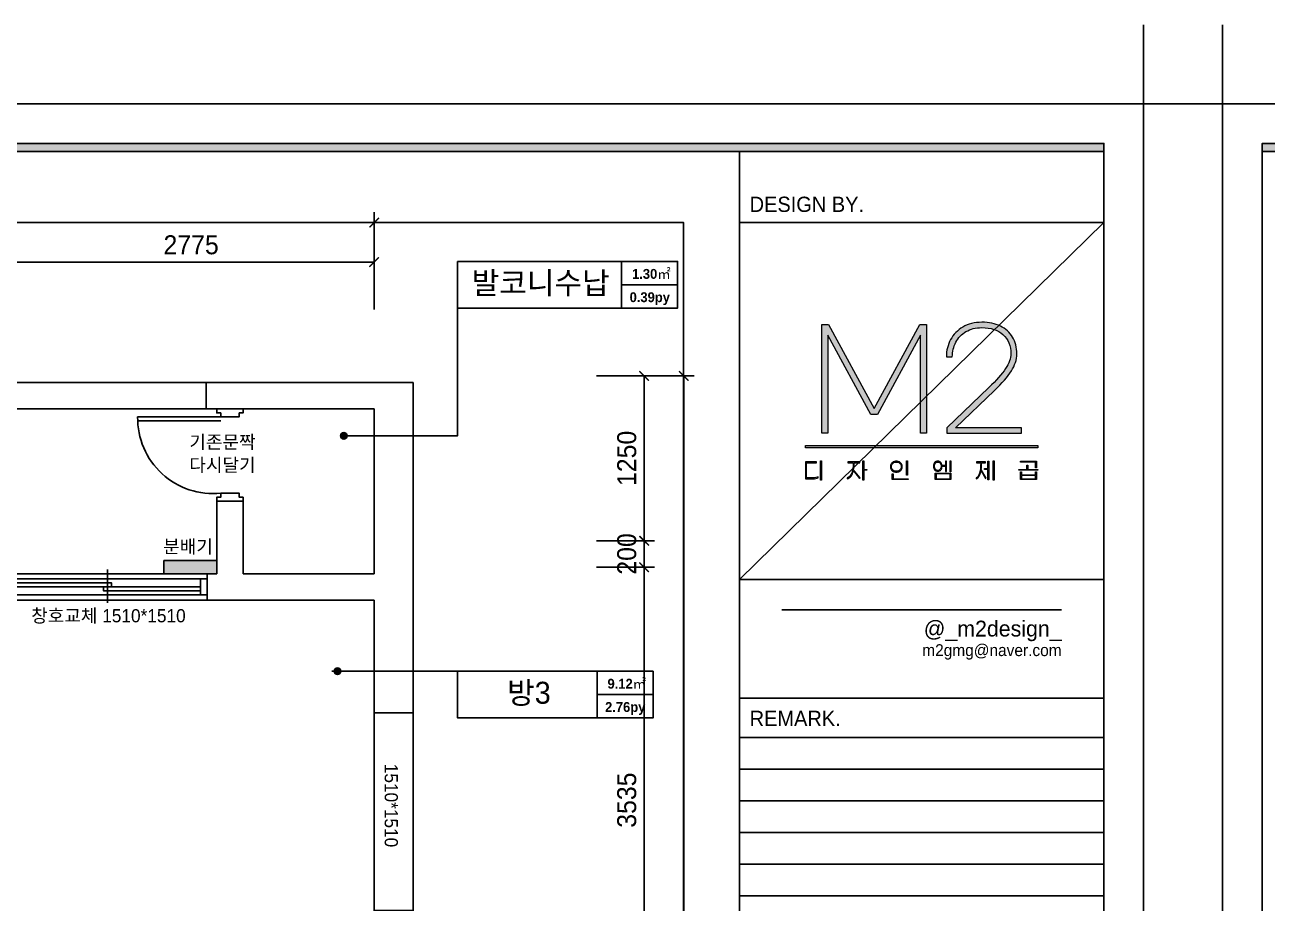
# Model space of a CAD drawing. Header units: millimetres. Extents: x 332171 to 384371, y 54317 to 89920.
# Drawn here: x 349490 to 358908, y 66675 to 73337 of the extents above; entities that cross this region are included whole.
import ezdxf
from ezdxf.enums import TextEntityAlignment as Align

# ---------------------------------------------------------------- set-up
doc = ezdxf.new("R2010")
doc.units = ezdxf.units.MM
doc.header["$LTSCALE"] = 60
for name, color, linetype in [('0-ELC TEXT', 7, 'Continuous'), ('03-TEXT', 3, 'Continuous'), ('04-WIN', 4, 'Continuous'), ('07-DIM WAL', 5, 'Continuous'), ('2CONTINUOUS', 2, 'Continuous'), ('3.기호.계단선', 30, 'Continuous'), ('_LIBR', 4, 'Continuous'), ('_U+B808_U+C774_U+C5B4 2', 7, 'Continuous'), ('FORM(YOURNAME)-1', 1, 'Continuous'), ('FORM(YOURNAME)-11', 1, 'Continuous'), ('도면층4', 4, 'Continuous'), ('도면층5', 5, 'Continuous')]:
    doc.layers.add(name, color=color, linetype=linetype)
doc.styles.add('YOURNAME', font='HY울릉도M.TTF')
doc.styles.add('넥슨고딕', font='NEXONLv1GothicBold.ttf')
doc.styles.add('코레일둥고', font='Korail_Round_Gothic_Medium.ttf')
doc.dimstyles.new('YOURNAME-80', dxfattribs={"dimscale": 80, "dimtxt": 1.8, "dimasz": 0.9, "dimexe": 1, "dimexo": 3, "dimgap": 0.7, "dimtad": 1, "dimdec": 0, "dimzin": 0, "dimdsep": 46, "dimtxsty": 'YOURNAME', "dimblk": 'ARCHTICK', "dimcen": 0, "dimclrd": 1, "dimclre": 1, "dimclrt": 7, "dimadec": 0, "dimazin": 0, "dimtfac": 1, "dimtdec": 0, "dimtix": 1, "dimtmove": 2, "dimatfit": 3, "dimldrblk": 'ARCHTICK', "dimfxl": 1, "dimtolj": 1, "dimtzin": 0, "dimarcsym": 0})

# ---------------------------------------------------------------- blocks, each defined once
blk = doc.blocks.new('block 34')
at = {"layer": '_U+B808_U+C774_U+C5B4 2'}
h = blk.add_hatch(color=35, dxfattribs=at)
h.dxf.hatch_style = 2
h.paths.add_polyline_path([(674.6, -105.53), (675.73, -105.53), (683.42, -119.69), (691.1, -105.53), (692.22, -105.53), (692.22, -123.82), (691.22, -123.82), (691.22, -107.31), (683.97, -120.67), (682.84, -120.67), (675.59, -107.31), (675.59, -123.82), (674.6, -123.82)])
h = blk.add_hatch(color=35, dxfattribs=at)
h.dxf.hatch_style = 2
edge = h.paths.add_edge_path()
edge.add_spline(control_points=[(704.68, -105.78), (705.57, -106.21), (706.25, -106.83), (706.73, -107.63), (707.21, -108.43), (707.45, -109.38), (707.45, -110.46), (707.45, -111.43), (707.14, -112.39), (706.53, -113.34), (705.92, -114.29), (704.98, -115.38), (703.7, -116.62), (703.7, -116.62), (697.12, -122.91), (697.12, -122.91), (697.12, -122.91), (708.26, -122.91), (708.26, -122.91), (708.26, -122.91), (708.26, -123.82), (708.26, -123.82), (708.26, -123.82), (695.66, -123.82), (695.66, -123.82), (695.66, -123.82), (695.66, -122.91), (695.66, -122.91), (695.66, -122.91), (702.73, -116.15), (702.73, -116.15), (703.99, -114.93), (704.93, -113.86), (705.54, -112.95), (706.15, -112.03), (706.45, -111.2), (706.45, -110.46), (706.45, -109.07), (706.01, -107.98), (705.12, -107.2), (704.23, -106.42), (703.05, -106.03), (701.57, -106.03), (700.53, -106.03), (699.64, -106.26), (698.89, -106.71), (698.15, -107.15), (697.57, -107.75), (697.18, -108.5), (696.79, -109.25), (696.59, -110.06), (696.59, -110.94), (696.59, -110.94), (695.59, -110.94), (695.59, -110.94), (695.59, -109.89), (695.83, -108.93), (696.3, -108.05), (696.77, -107.17), (697.46, -106.46), (698.36, -105.93), (699.26, -105.4), (700.33, -105.13), (701.57, -105.13), (702.76, -105.13), (703.79, -105.35), (704.68, -105.78)], knot_values=[0, 0, 0, 0, 1, 1, 1, 2, 2, 2, 3, 3, 3, 4, 4, 4, 5, 5, 5, 6, 6, 6, 7, 7, 7, 8, 8, 8, 9, 9, 9, 10, 10, 10, 11, 11, 11, 12, 12, 12, 13, 13, 13, 14, 14, 14, 15, 15, 15, 16, 16, 16, 17, 17, 17, 18, 18, 18, 19, 19, 19, 20, 20, 20, 21, 21, 21, 22, 22, 22, 22], degree=3, periodic=0)
at = {"layer": '_U+B808_U+C774_U+C5B4 2', "lineweight": 0}
blk.add_lwpolyline([(674.6, -105.53), (675.73, -105.53), (683.42, -119.69), (691.1, -105.53), (692.22, -105.53), (692.22, -123.82), (691.22, -123.82), (691.22, -107.31), (683.97, -120.67), (682.84, -120.67), (675.59, -107.31), (675.59, -123.82), (674.6, -123.82), (674.6, -105.53)], dxfattribs=at)
blk.add_open_spline([(704.68, -105.78), (705.57, -106.21), (706.25, -106.83), (706.73, -107.63), (707.21, -108.43), (707.45, -109.38), (707.45, -110.46), (707.45, -111.43), (707.14, -112.39), (706.53, -113.34), (705.92, -114.29), (704.98, -115.38), (703.7, -116.62), (703.7, -116.62), (697.12, -122.91), (697.12, -122.91), (697.12, -122.91), (708.26, -122.91), (708.26, -122.91), (708.26, -122.91), (708.26, -123.82), (708.26, -123.82), (708.26, -123.82), (695.66, -123.82), (695.66, -123.82), (695.66, -123.82), (695.66, -122.91), (695.66, -122.91), (695.66, -122.91), (702.73, -116.15), (702.73, -116.15), (703.99, -114.93), (704.93, -113.86), (705.54, -112.95), (706.15, -112.03), (706.45, -111.2), (706.45, -110.46), (706.45, -109.07), (706.01, -107.98), (705.12, -107.2), (704.23, -106.42), (703.05, -106.03), (701.57, -106.03), (700.53, -106.03), (699.64, -106.26), (698.89, -106.71), (698.15, -107.15), (697.57, -107.75), (697.18, -108.5), (696.79, -109.25), (696.59, -110.06), (696.59, -110.94), (696.59, -110.94), (695.59, -110.94), (695.59, -110.94), (695.59, -109.89), (695.83, -108.93), (696.3, -108.05), (696.77, -107.17), (697.46, -106.46), (698.36, -105.93), (699.26, -105.4), (700.33, -105.13), (701.57, -105.13), (702.76, -105.13), (703.79, -105.35), (704.68, -105.78)], degree=3, knots=[0, 0, 0, 0, 1, 1, 1, 2, 2, 2, 3, 3, 3, 4, 4, 4, 5, 5, 5, 6, 6, 6, 7, 7, 7, 8, 8, 8, 9, 9, 9, 10, 10, 10, 11, 11, 11, 12, 12, 12, 13, 13, 13, 14, 14, 14, 15, 15, 15, 16, 16, 16, 17, 17, 17, 18, 18, 18, 19, 19, 19, 20, 20, 20, 21, 21, 21, 22, 22, 22, 22], dxfattribs=at)
blk = doc.blocks.new('block 35')
at = {"layer": '_U+B808_U+C774_U+C5B4 2'}
h = blk.add_hatch(color=35, dxfattribs=at)
h.dxf.hatch_style = 2
edge = h.paths.add_edge_path()
edge.add_spline(control_points=[(673.72, -128.8), (673.72, -128.8), (672, -128.8), (672, -128.8), (672, -128.8), (672, -131.36), (672, -131.36), (672, -131.36), (673.14, -131.36), (673.14, -131.36), (673.29, -131.36), (673.44, -131.34), (673.6, -131.31), (673.75, -131.28), (673.88, -131.24), (673.98, -131.2), (673.98, -131.2), (673.98, -131.35), (673.98, -131.35), (673.88, -131.4), (673.75, -131.44), (673.6, -131.47), (673.45, -131.49), (673.3, -131.51), (673.14, -131.51), (673.14, -131.51), (671.83, -131.51), (671.83, -131.51), (671.83, -131.51), (671.83, -128.65), (671.83, -128.65), (671.83, -128.65), (673.72, -128.65), (673.72, -128.65), (673.72, -128.65), (673.72, -128.8), (673.72, -128.8)], knot_values=[0, 0, 0, 0, 1, 1, 1, 2, 2, 2, 3, 3, 3, 4, 4, 4, 5, 5, 5, 6, 6, 6, 7, 7, 7, 8, 8, 8, 9, 9, 9, 10, 10, 10, 11, 11, 11, 12, 12, 12, 12], degree=3, periodic=0)
h.paths.add_polyline_path([(674.54, -131.73), (674.38, -131.74), (674.38, -128.5), (674.54, -128.5)])
h = blk.add_hatch(color=35, dxfattribs=at)
h.dxf.hatch_style = 2
edge = h.paths.add_edge_path()
edge.add_spline(control_points=[(679.96, -130.01), (679.96, -130.01), (681.09, -131.37), (681.09, -131.37), (681.09, -131.37), (680.96, -131.47), (680.96, -131.47), (680.96, -131.47), (679.92, -130.19), (679.92, -130.19), (679.82, -130.57), (679.69, -130.87), (679.52, -131.09), (679.35, -131.32), (679.14, -131.46), (678.9, -131.51), (678.9, -131.51), (678.9, -131.36), (678.9, -131.36), (679.11, -131.3), (679.3, -131.16), (679.45, -130.93), (679.6, -130.7), (679.71, -130.39), (679.79, -130.03), (679.86, -129.66), (679.91, -129.25), (679.91, -128.8), (679.91, -128.8), (678.97, -128.8), (678.97, -128.8), (678.97, -128.8), (678.97, -128.65), (678.97, -128.65), (678.97, -128.65), (681, -128.65), (681, -128.65), (681, -128.65), (681, -128.8), (681, -128.8), (681, -128.8), (680.07, -128.8), (680.07, -128.8), (680.06, -129.26), (680.03, -129.66), (679.96, -130.01)], knot_values=[0, 0, 0, 0, 1, 1, 1, 2, 2, 2, 3, 3, 3, 4, 4, 4, 5, 5, 5, 6, 6, 6, 7, 7, 7, 8, 8, 8, 9, 9, 9, 10, 10, 10, 11, 11, 11, 12, 12, 12, 13, 13, 13, 14, 14, 14, 15, 15, 15, 15], degree=3, periodic=0)
h.paths.add_polyline_path([(682.21, -130.06), (681.69, -130.06), (681.69, -131.73), (681.54, -131.73), (681.54, -128.5), (681.69, -128.5), (681.69, -129.92), (682.21, -129.92)])
h = blk.add_hatch(color=35, dxfattribs=at)
h.dxf.hatch_style = 2
edge = h.paths.add_edge_path()
edge.add_spline(control_points=[(687.69, -128.68), (687.84, -128.76), (687.95, -128.87), (688.03, -129.01), (688.11, -129.15), (688.15, -129.3), (688.15, -129.47), (688.15, -129.64), (688.11, -129.8), (688.03, -129.94), (687.95, -130.08), (687.84, -130.19), (687.69, -130.27), (687.54, -130.35), (687.36, -130.39), (687.15, -130.39), (686.95, -130.39), (686.77, -130.35), (686.62, -130.27), (686.47, -130.19), (686.36, -130.08), (686.28, -129.94), (686.2, -129.8), (686.16, -129.64), (686.16, -129.47), (686.16, -129.3), (686.2, -129.15), (686.28, -129.01), (686.36, -128.87), (686.47, -128.76), (686.62, -128.68), (686.77, -128.6), (686.95, -128.56), (687.15, -128.56), (687.36, -128.56), (687.54, -128.6), (687.69, -128.68)], knot_values=[0, 0, 0, 0, 1, 1, 1, 2, 2, 2, 3, 3, 3, 4, 4, 4, 5, 5, 5, 6, 6, 6, 7, 7, 7, 8, 8, 8, 9, 9, 9, 10, 10, 10, 11, 11, 11, 12, 12, 12, 12], degree=3, periodic=0)
edge = h.paths.add_edge_path()
edge.add_spline(control_points=[(686.72, -128.79), (686.59, -128.86), (686.49, -128.95), (686.43, -129.07), (686.36, -129.18), (686.32, -129.32), (686.32, -129.47), (686.32, -129.63), (686.36, -129.76), (686.43, -129.88), (686.49, -130), (686.59, -130.09), (686.72, -130.15), (686.84, -130.22), (686.99, -130.25), (687.15, -130.25), (687.32, -130.25), (687.46, -130.22), (687.59, -130.15), (687.72, -130.09), (687.81, -130), (687.88, -129.88), (687.95, -129.76), (687.98, -129.63), (687.98, -129.47), (687.98, -129.32), (687.95, -129.18), (687.88, -129.07), (687.81, -128.95), (687.72, -128.86), (687.59, -128.79), (687.46, -128.73), (687.32, -128.7), (687.15, -128.7), (686.99, -128.7), (686.84, -128.73), (686.72, -128.79)], knot_values=[0, 0, 0, 0, 1, 1, 1, 2, 2, 2, 3, 3, 3, 4, 4, 4, 5, 5, 5, 6, 6, 6, 7, 7, 7, 8, 8, 8, 9, 9, 9, 10, 10, 10, 11, 11, 11, 12, 12, 12, 12], degree=3, periodic=0)
h.paths.add_polyline_path([(686.6, -131.51), (689.15, -131.51), (689.15, -131.66), (686.44, -131.66), (686.44, -130.66), (686.6, -130.66)])
h.paths.add_polyline_path([(689.03, -130.91), (688.87, -130.91), (688.87, -128.5), (689.03, -128.5)])
h = blk.add_hatch(color=35, dxfattribs=at)
h.dxf.hatch_style = 2
edge = h.paths.add_edge_path()
edge.add_spline(control_points=[(694.67, -130), (694.55, -130.16), (694.37, -130.23), (694.14, -130.23), (693.91, -130.23), (693.73, -130.16), (693.61, -130), (693.48, -129.84), (693.42, -129.64), (693.42, -129.39), (693.42, -129.14), (693.48, -128.94), (693.61, -128.78), (693.73, -128.62), (693.91, -128.54), (694.14, -128.54), (694.35, -128.54), (694.51, -128.61), (694.63, -128.74), (694.75, -128.87), (694.83, -129.04), (694.85, -129.25), (694.85, -129.25), (695.45, -129.25), (695.45, -129.25), (695.45, -129.25), (695.45, -128.52), (695.45, -128.52), (695.45, -128.52), (695.61, -128.52), (695.61, -128.52), (695.61, -128.52), (695.61, -130.29), (695.61, -130.29), (695.61, -130.29), (695.45, -130.29), (695.45, -130.29), (695.45, -130.29), (695.45, -129.4), (695.45, -129.4), (695.45, -129.4), (694.86, -129.4), (694.86, -129.4), (694.85, -129.64), (694.79, -129.85), (694.67, -130)], knot_values=[0, 0, 0, 0, 1, 1, 1, 2, 2, 2, 3, 3, 3, 4, 4, 4, 5, 5, 5, 6, 6, 6, 7, 7, 7, 8, 8, 8, 9, 9, 9, 10, 10, 10, 11, 11, 11, 12, 12, 12, 13, 13, 13, 14, 14, 14, 15, 15, 15, 15], degree=3, periodic=0)
edge = h.paths.add_edge_path()
edge.add_spline(control_points=[(693.73, -129.9), (693.83, -130.03), (693.97, -130.09), (694.14, -130.09), (694.31, -130.09), (694.45, -130.03), (694.55, -129.9), (694.65, -129.78), (694.7, -129.61), (694.7, -129.39), (694.7, -129.17), (694.65, -129), (694.55, -128.87), (694.45, -128.75), (694.31, -128.69), (694.14, -128.69), (693.97, -128.69), (693.83, -128.75), (693.73, -128.87), (693.63, -129), (693.58, -129.17), (693.58, -129.39), (693.58, -129.61), (693.63, -129.78), (693.73, -129.9)], knot_values=[0, 0, 0, 0, 1, 1, 1, 2, 2, 2, 3, 3, 3, 4, 4, 4, 5, 5, 5, 6, 6, 6, 7, 7, 7, 8, 8, 8, 8], degree=3, periodic=0)
h.paths.add_polyline_path([(693.69, -130.55), (696.36, -130.55), (696.36, -131.66), (693.69, -131.66)])
h.paths.add_polyline_path([(693.85, -131.51), (696.2, -131.51), (696.2, -130.7), (693.85, -130.7)])
h.paths.add_polyline_path([(696.36, -128.5), (696.36, -130.32), (696.2, -130.32), (696.2, -128.5)])
h = blk.add_hatch(color=35, dxfattribs=at)
h.dxf.hatch_style = 2
edge = h.paths.add_edge_path()
edge.add_spline(control_points=[(701.46, -129.93), (701.46, -129.93), (702.28, -131.39), (702.28, -131.39), (702.28, -131.39), (702.15, -131.47), (702.15, -131.47), (702.15, -131.47), (701.43, -130.17), (701.43, -130.17), (701.3, -130.94), (701.03, -131.39), (700.63, -131.51), (700.63, -131.51), (700.63, -131.35), (700.63, -131.35), (700.88, -131.26), (701.06, -130.99), (701.18, -130.55), (701.3, -130.1), (701.37, -129.52), (701.37, -128.8), (701.37, -128.8), (700.67, -128.8), (700.67, -128.8), (700.67, -128.8), (700.67, -128.65), (700.67, -128.65), (700.67, -128.65), (702.19, -128.65), (702.19, -128.65), (702.19, -128.65), (702.19, -128.8), (702.19, -128.8), (702.19, -128.8), (701.53, -128.8), (701.53, -128.8), (701.52, -129.25), (701.5, -129.63), (701.46, -129.93)], knot_values=[0, 0, 0, 0, 1, 1, 1, 2, 2, 2, 3, 3, 3, 4, 4, 4, 5, 5, 5, 6, 6, 6, 7, 7, 7, 8, 8, 8, 9, 9, 9, 10, 10, 10, 11, 11, 11, 12, 12, 12, 13, 13, 13, 13], degree=3, periodic=0)
h.paths.add_polyline_path([(702.59, -128.52), (702.75, -128.52), (702.75, -131.68), (702.59, -131.68), (702.59, -129.95), (702, -129.95), (702, -129.8), (702.59, -129.8)])
h.paths.add_polyline_path([(703.61, -128.5), (703.61, -131.73), (703.45, -131.73), (703.45, -128.5)])
h = blk.add_hatch(color=35, dxfattribs=at)
h.dxf.hatch_style = 2
h.paths.add_polyline_path([(711.02, -129.93), (711.02, -130.07), (707.82, -130.07), (707.82, -129.93), (709.16, -129.93), (709.16, -129.2), (709.32, -129.2), (709.32, -129.93)])
h.paths.add_polyline_path([(710.61, -128.72), (708.07, -128.72), (708.07, -128.57), (710.77, -128.57), (710.77, -129.64), (710.61, -129.64)])
h.paths.add_polyline_path([(710.61, -130.36), (710.77, -130.36), (710.77, -131.66), (708.08, -131.66), (708.08, -130.36), (708.24, -130.36), (708.24, -130.83), (710.61, -130.83)])
h.paths.add_polyline_path([(710.61, -131.52), (710.61, -130.97), (708.24, -130.97), (708.24, -131.52)])
at = {"layer": '_U+B808_U+C774_U+C5B4 2', "lineweight": 0}
for points in [[(674.54, -131.73), (674.38, -131.74), (674.38, -128.5), (674.54, -128.5), (674.54, -131.73)], [(682.21, -130.06), (681.69, -130.06), (681.69, -131.73), (681.54, -131.73), (681.54, -128.5), (681.69, -128.5), (681.69, -129.92), (682.21, -129.92), (682.21, -130.06)], [(689.03, -130.91), (688.87, -130.91), (688.87, -128.5), (689.03, -128.5), (689.03, -130.91)], [(696.36, -128.5), (696.36, -130.32), (696.2, -130.32), (696.2, -128.5), (696.36, -128.5)], [(702.59, -128.52), (702.75, -128.52), (702.75, -131.68), (702.59, -131.68), (702.59, -129.95), (702, -129.95), (702, -129.8), (702.59, -129.8), (702.59, -128.52)], [(703.61, -128.5), (703.61, -131.73), (703.45, -131.73), (703.45, -128.5), (703.61, -128.5)], [(711.02, -129.93), (711.02, -130.07), (707.82, -130.07), (707.82, -129.93), (709.16, -129.93), (709.16, -129.2), (709.32, -129.2), (709.32, -129.93), (711.02, -129.93)], [(710.61, -128.72), (708.07, -128.72), (708.07, -128.57), (710.77, -128.57), (710.77, -129.64), (710.61, -129.64), (710.61, -128.72)], [(686.6, -131.51), (689.15, -131.51), (689.15, -131.66), (686.44, -131.66), (686.44, -130.66), (686.6, -130.66), (686.6, -131.51)], [(693.69, -130.55), (696.36, -130.55), (696.36, -131.66), (693.69, -131.66), (693.69, -130.55)], [(693.85, -131.51), (696.2, -131.51), (696.2, -130.7), (693.85, -130.7), (693.85, -131.51)], [(710.61, -130.36), (710.77, -130.36), (710.77, -131.66), (708.08, -131.66), (708.08, -130.36), (708.24, -130.36), (708.24, -130.83), (710.61, -130.83), (710.61, -130.36)], [(710.61, -131.52), (710.61, -130.97), (708.24, -130.97), (708.24, -131.52), (710.61, -131.52)]]:
    blk.add_lwpolyline(points, dxfattribs=at)
for points, knots in [([(673.72, -128.8), (673.72, -128.8), (672, -128.8), (672, -128.8), (672, -128.8), (672, -131.36), (672, -131.36), (672, -131.36), (673.14, -131.36), (673.14, -131.36), (673.29, -131.36), (673.44, -131.34), (673.6, -131.31), (673.75, -131.28), (673.88, -131.24), (673.98, -131.2), (673.98, -131.2), (673.98, -131.35), (673.98, -131.35), (673.88, -131.4), (673.75, -131.44), (673.6, -131.47), (673.45, -131.49), (673.3, -131.51), (673.14, -131.51), (673.14, -131.51), (671.83, -131.51), (671.83, -131.51), (671.83, -131.51), (671.83, -128.65), (671.83, -128.65), (671.83, -128.65), (673.72, -128.65), (673.72, -128.65), (673.72, -128.65), (673.72, -128.8), (673.72, -128.8)], [0, 0, 0, 0, 1, 1, 1, 2, 2, 2, 3, 3, 3, 4, 4, 4, 5, 5, 5, 6, 6, 6, 7, 7, 7, 8, 8, 8, 9, 9, 9, 10, 10, 10, 11, 11, 11, 12, 12, 12, 12]), ([(679.96, -130.01), (679.96, -130.01), (681.09, -131.37), (681.09, -131.37), (681.09, -131.37), (680.96, -131.47), (680.96, -131.47), (680.96, -131.47), (679.92, -130.19), (679.92, -130.19), (679.82, -130.57), (679.69, -130.87), (679.52, -131.09), (679.35, -131.32), (679.14, -131.46), (678.9, -131.51), (678.9, -131.51), (678.9, -131.36), (678.9, -131.36), (679.11, -131.3), (679.3, -131.16), (679.45, -130.93), (679.6, -130.7), (679.71, -130.39), (679.79, -130.03), (679.86, -129.66), (679.91, -129.25), (679.91, -128.8), (679.91, -128.8), (678.97, -128.8), (678.97, -128.8), (678.97, -128.8), (678.97, -128.65), (678.97, -128.65), (678.97, -128.65), (681, -128.65), (681, -128.65), (681, -128.65), (681, -128.8), (681, -128.8), (681, -128.8), (680.07, -128.8), (680.07, -128.8), (680.06, -129.26), (680.03, -129.66), (679.96, -130.01)], [0, 0, 0, 0, 1, 1, 1, 2, 2, 2, 3, 3, 3, 4, 4, 4, 5, 5, 5, 6, 6, 6, 7, 7, 7, 8, 8, 8, 9, 9, 9, 10, 10, 10, 11, 11, 11, 12, 12, 12, 13, 13, 13, 14, 14, 14, 15, 15, 15, 15]), ([(687.69, -128.68), (687.84, -128.76), (687.95, -128.87), (688.03, -129.01), (688.11, -129.15), (688.15, -129.3), (688.15, -129.47), (688.15, -129.64), (688.11, -129.8), (688.03, -129.94), (687.95, -130.08), (687.84, -130.19), (687.69, -130.27), (687.54, -130.35), (687.36, -130.39), (687.15, -130.39), (686.95, -130.39), (686.77, -130.35), (686.62, -130.27), (686.47, -130.19), (686.36, -130.08), (686.28, -129.94), (686.2, -129.8), (686.16, -129.64), (686.16, -129.47), (686.16, -129.3), (686.2, -129.15), (686.28, -129.01), (686.36, -128.87), (686.47, -128.76), (686.62, -128.68), (686.77, -128.6), (686.95, -128.56), (687.15, -128.56), (687.36, -128.56), (687.54, -128.6), (687.69, -128.68)], [0, 0, 0, 0, 1, 1, 1, 2, 2, 2, 3, 3, 3, 4, 4, 4, 5, 5, 5, 6, 6, 6, 7, 7, 7, 8, 8, 8, 9, 9, 9, 10, 10, 10, 11, 11, 11, 12, 12, 12, 12]), ([(686.72, -128.79), (686.59, -128.86), (686.49, -128.95), (686.43, -129.07), (686.36, -129.18), (686.32, -129.32), (686.32, -129.47), (686.32, -129.63), (686.36, -129.76), (686.43, -129.88), (686.49, -130), (686.59, -130.09), (686.72, -130.15), (686.84, -130.22), (686.99, -130.25), (687.15, -130.25), (687.32, -130.25), (687.46, -130.22), (687.59, -130.15), (687.72, -130.09), (687.81, -130), (687.88, -129.88), (687.95, -129.76), (687.98, -129.63), (687.98, -129.47), (687.98, -129.32), (687.95, -129.18), (687.88, -129.07), (687.81, -128.95), (687.72, -128.86), (687.59, -128.79), (687.46, -128.73), (687.32, -128.7), (687.15, -128.7), (686.99, -128.7), (686.84, -128.73), (686.72, -128.79)], [0, 0, 0, 0, 1, 1, 1, 2, 2, 2, 3, 3, 3, 4, 4, 4, 5, 5, 5, 6, 6, 6, 7, 7, 7, 8, 8, 8, 9, 9, 9, 10, 10, 10, 11, 11, 11, 12, 12, 12, 12]), ([(694.67, -130), (694.55, -130.16), (694.37, -130.23), (694.14, -130.23), (693.91, -130.23), (693.73, -130.16), (693.61, -130), (693.48, -129.84), (693.42, -129.64), (693.42, -129.39), (693.42, -129.14), (693.48, -128.94), (693.61, -128.78), (693.73, -128.62), (693.91, -128.54), (694.14, -128.54), (694.35, -128.54), (694.51, -128.61), (694.63, -128.74), (694.75, -128.87), (694.83, -129.04), (694.85, -129.25), (694.85, -129.25), (695.45, -129.25), (695.45, -129.25), (695.45, -129.25), (695.45, -128.52), (695.45, -128.52), (695.45, -128.52), (695.61, -128.52), (695.61, -128.52), (695.61, -128.52), (695.61, -130.29), (695.61, -130.29), (695.61, -130.29), (695.45, -130.29), (695.45, -130.29), (695.45, -130.29), (695.45, -129.4), (695.45, -129.4), (695.45, -129.4), (694.86, -129.4), (694.86, -129.4), (694.85, -129.64), (694.79, -129.85), (694.67, -130)], [0, 0, 0, 0, 1, 1, 1, 2, 2, 2, 3, 3, 3, 4, 4, 4, 5, 5, 5, 6, 6, 6, 7, 7, 7, 8, 8, 8, 9, 9, 9, 10, 10, 10, 11, 11, 11, 12, 12, 12, 13, 13, 13, 14, 14, 14, 15, 15, 15, 15]), ([(693.73, -129.9), (693.83, -130.03), (693.97, -130.09), (694.14, -130.09), (694.31, -130.09), (694.45, -130.03), (694.55, -129.9), (694.65, -129.78), (694.7, -129.61), (694.7, -129.39), (694.7, -129.17), (694.65, -129), (694.55, -128.87), (694.45, -128.75), (694.31, -128.69), (694.14, -128.69), (693.97, -128.69), (693.83, -128.75), (693.73, -128.87), (693.63, -129), (693.58, -129.17), (693.58, -129.39), (693.58, -129.61), (693.63, -129.78), (693.73, -129.9)], [0, 0, 0, 0, 1, 1, 1, 2, 2, 2, 3, 3, 3, 4, 4, 4, 5, 5, 5, 6, 6, 6, 7, 7, 7, 8, 8, 8, 8]), ([(701.46, -129.93), (701.46, -129.93), (702.28, -131.39), (702.28, -131.39), (702.28, -131.39), (702.15, -131.47), (702.15, -131.47), (702.15, -131.47), (701.43, -130.17), (701.43, -130.17), (701.3, -130.94), (701.03, -131.39), (700.63, -131.51), (700.63, -131.51), (700.63, -131.35), (700.63, -131.35), (700.88, -131.26), (701.06, -130.99), (701.18, -130.55), (701.3, -130.1), (701.37, -129.52), (701.37, -128.8), (701.37, -128.8), (700.67, -128.8), (700.67, -128.8), (700.67, -128.8), (700.67, -128.65), (700.67, -128.65), (700.67, -128.65), (702.19, -128.65), (702.19, -128.65), (702.19, -128.65), (702.19, -128.8), (702.19, -128.8), (702.19, -128.8), (701.53, -128.8), (701.53, -128.8), (701.52, -129.25), (701.5, -129.63), (701.46, -129.93)], [0, 0, 0, 0, 1, 1, 1, 2, 2, 2, 3, 3, 3, 4, 4, 4, 5, 5, 5, 6, 6, 6, 7, 7, 7, 8, 8, 8, 9, 9, 9, 10, 10, 10, 11, 11, 11, 12, 12, 12, 13, 13, 13, 13])]:
    blk.add_open_spline(points, degree=3, knots=knots, dxfattribs=at)
blk = doc.blocks.new('block 33')
at = {"layer": '_U+B808_U+C774_U+C5B4 2'}
for name in ['block 34', 'block 35']:
    blk.add_blockref(name, (0, 0), dxfattribs=at)
blk = doc.blocks.new('block 32')
at = {"layer": '_U+B808_U+C774_U+C5B4 2'}
h = blk.add_hatch(color=35, dxfattribs=at)
h.dxf.hatch_style = 2
h.paths.add_polyline_path([(711.02, -126.32), (671.83, -126.32), (671.83, -125.91), (711.02, -125.91)])
at = {"layer": '_U+B808_U+C774_U+C5B4 2', "lineweight": 0}
blk.add_lwpolyline([(711.02, -126.32), (671.83, -126.32), (671.83, -125.91), (711.02, -125.91), (711.02, -126.32)], dxfattribs=at)
at = {"layer": '_U+B808_U+C774_U+C5B4 2'}
blk.add_blockref('block 33', (0, 0), dxfattribs=at)
blk = doc.blocks.new('FORM-ELEVATION')
at = {"layer": 'FORM(YOURNAME)-11'}
h = blk.add_hatch(color=256, dxfattribs=at)
h.dxf.hatch_style = 1
h.paths.add_polyline_path([(-10309, 35708), (71691, 35708), (71691, 35508), (-10309, 35508)])
h.paths.add_polyline_path([(-10309, -21492), (71691, -21492), (71691, -21692), (-10309, -21692)])
at = {"layer": 'Defpoints', "color": 158}
for p, q in [((62481, 35508), (62481, -21492)), ((62481, 33708), (71691, 33708)), ((62481, 24686), (71691, 33708)), ((62481, 24686), (71691, 24686)), ((62481, 20686), (71691, 20686)), ((62481, 19886), (71691, 19886)), ((62481, 19086), (71691, 19086)), ((62481, 18286), (71691, 18286)), ((62481, 17486), (71691, 17486)), ((62481, 16686), (71691, 16686))]:
    blk.add_line(p, q, dxfattribs=at)
at = {"layer": 'Defpoints', "color": 1}
for points in [[(-11309, 38708), (-11309, 36708), (-13309, 36708)], [(72691, 38708), (72691, 36708), (74691, 36708)]]:
    blk.add_lwpolyline(points, dxfattribs=at)
at = {"layer": 'Defpoints', "color": 158}
for points in [[(-10309, -21692), (71691, -21692), (71691, 35708), (-10309, 35708)], [(-8309, 33708), (61071, 33708), (61071, -19692), (-8309, -19692)]]:
    blk.add_lwpolyline(points, close=True, dxfattribs=at)
at = {"layer": 'FORM(YOURNAME)-11', "color": 251}
blk.add_line((63550, 23916), (70622, 23916), dxfattribs=at)
at = {"layer": 'FORM(YOURNAME)-11', "color": 14}
blk.add_line((62481, 21686), (71691, 21686), dxfattribs=at)
at = {"layer": 'FORM(YOURNAME)-11', "color": 250}
blk.add_lwpolyline([(-11309, -22692), (72691, -22692), (72691, 36708), (-11309, 36708)], close=True, dxfattribs=at)
at = {"layer": 'FORM(YOURNAME)-11'}
blk.add_lwpolyline([(-10309, 35708), (71691, 35708), (71691, 35508), (-10309, 35508)], close=True, dxfattribs=at)
at = {"layer": '_U+B808_U+C774_U+C5B4 2', "xscale": 150, "yscale": 150, "zscale": 150}
blk.add_blockref('block 32', (-36628, 46957), dxfattribs=at)
at = {"layer": 'FORM(YOURNAME)-11', "color": 14, "style": 'YOURNAME'}
for s, p in [('DESIGN BY.', (62739, 34170)), ('REMARK.', (62739, 21172))]:
    blk.add_text(s, height=386.1, dxfattribs=at).set_placement(p, align=Align.MIDDLE_LEFT)
for s, height, width, p in [('@_m2design_', 400, 1.03, (70622, 23242)), ('m2gmg@naver.com', 300, 0.995, (70622, 22747))]:
    blk.add_text(s, height=height, dxfattribs=dict(at, width=width)).set_placement(p, align=Align.RIGHT)
at = {"layer": 'FORM(YOURNAME)-11', "color": 3, "style": 'YOURNAME'}
for tag, height, p in [('1', 450, (71041, -1219)), ('2', 450, (71041, -1863)), ('3', 450, (71041, -3150)), ('4', 450, (71041, -5081)), ('5', 515, (71041, -7398)), ('6', 515, (71041, -9650)), ('7', 515, (71041, -11903)), ('8', 515, (71041, -14155)), ('9', 515, (71041, -16408)), ('10', 515, (66791, -18596)), ('11', 515, (71041, -18660)), ('12', 515, (66791, -20848)), ('13', 515, (71041, -20848))]:
    blk.add_attdef(tag, text='', height=height, dxfattribs=at).set_placement(p, align=Align.MIDDLE_RIGHT)
blk = doc.blocks.new('floorplan')
at = {"layer": '3.기호.계단선'}
h = blk.add_hatch(color=256, dxfattribs=at)
h.dxf.hatch_style = 1
h.paths.add_polyline_path([(383087.9, 101585.4), (383487.9, 101585.4), (383487.9, 101685.4), (383087.9, 101685.4)])
at = {"layer": '04-WIN'}
for points in [[(370879.1, 99742.3), (370879.1, 100556.8), (372665.3, 101147.1), (374752.9, 101156.4), (374752.9, 101864.3), (378972.7, 103035.4), (383407.9, 103035.4)], [(374952.9, 100957.3), (374952.9, 101712.3), (379000, 102835.4), (383407.9, 102835.4)]]:
    blk.add_lwpolyline(points, dxfattribs=at)
for points in [[(381905.9, 101585.4), (383415.9, 101585.4), (383415.9, 101385.4), (381905.9, 101385.4)], [(384680.9, 100530.4), (384977.9, 100530.4), (384977.9, 99030.4), (384680.9, 99030.4)]]:
    blk.add_lwpolyline(points, close=True, dxfattribs=at)
at = {"layer": '2CONTINUOUS'}
for p, q in [((384977.9, 100530.4), (384977.9, 103035.4)), ((383687.9, 102135.4), (383687.9, 101585.4)), ((383415.9, 101585.4), (383487.9, 101585.4)), ((384680.9, 101585.4), (383687.9, 101585.4)), ((383415.9, 101385.4), (384680.9, 101385.4)), ((384680.9, 101385.4), (384680.9, 100530.4)), ((384680.9, 100530.4), (384977.9, 100530.4))]:
    blk.add_line(p, q, dxfattribs=at)
for points in [[(384680.9, 101585.4), (384680.9, 102835.4), (383407.9, 102835.4), (383407.9, 103035.4), (384977.9, 103035.4)], [(383487.9, 101585.4), (383487.9, 102135.4), (383687.9, 102135.4)]]:
    blk.add_lwpolyline(points, dxfattribs=at)
at = {"layer": '3.기호.계단선'}
blk.add_lwpolyline([(383087.9, 101585.4), (383487.9, 101585.4), (383487.9, 101685.4), (383087.9, 101685.4)], close=True, dxfattribs=at)
at = {"layer": '도면층4'}
for p, q in [((383517.9, 102775.4), (382887.4, 102775.4)), ((383517.9, 102745.4), (382887.9, 102745.4))]:
    blk.add_line(p, q, dxfattribs=at)
for points in [[(383487.9, 102835.4), (383487.9, 102805.4), (383517.9, 102805.4), (383517.9, 102775.4), (383657.9, 102775.4), (383657.9, 102805.4), (383687.9, 102805.4), (383687.9, 102835.4), (383487.9, 102835.4)], [(383487.9, 102135.4), (383487.9, 102165.4), (383517.9, 102165.4), (383517.9, 102195.4), (383657.9, 102195.4), (383657.9, 102165.4), (383687.9, 102165.4), (383687.9, 102135.4), (383487.9, 102135.4)]]:
    blk.add_lwpolyline(points, dxfattribs=at)
at = {"layer": '도면층5'}
blk.add_arc((383461.2, 102765.9), 573.3, 179.05162, 275.68088, dxfattribs=at)
blk = doc.blocks.new('_ArchTick')
at = {"color": 0, "linetype": 'ByBlock', "const_width": 0.15}
blk.add_lwpolyline([(-0.5, -0.5), (0.5, 0.5)], dxfattribs=at)
blk = doc.blocks.new('*D14')
at = {"layer": '07-DIM WAL', "color": 1, "lineweight": -2}
for p, q in [((349363.4, 71177.2), (349363.4, 71617.2)), ((352138.4, 71177.2), (352138.4, 71617.2)), ((352138.4, 71537.2), (349363.4, 71537.2))]:
    blk.add_line(p, q, dxfattribs=at)
at = {"layer": 'Defpoints', "color": 0}
for p in [(349363.4, 71537.2), (349363.4, 70937.2), (352138.4, 70937.2)]:
    blk.add_point(p, dxfattribs=at)
at = {"layer": '07-DIM WAL', "color": 1, "lineweight": -2, "xscale": 72, "yscale": 72, "zscale": 72, "rotation": 180}
blk.add_blockref('_ArchTick', (349363.4, 71537.2), dxfattribs=at)
at = {"layer": '07-DIM WAL', "color": 1, "lineweight": -2, "xscale": 72, "yscale": 72, "zscale": 72}
blk.add_blockref('_ArchTick', (352138.4, 71537.2), dxfattribs=at)
at = {"layer": '07-DIM WAL', "color": 7, "insert": (350750.9, 71667.9), "char_height": 144, "attachment_point": 5, "style": 'YOURNAME'}
blk.add_mtext('\\A1;2775', dxfattribs=at)
blk = doc.blocks.new('*D15')
at = {"layer": '07-DIM WAL', "color": 1, "lineweight": -2}
for p, q in [((335920.4, 71177.2), (335920.4, 71917.2)), ((352138.4, 71177.2), (352138.4, 71917.2)), ((352138.4, 71837.2), (335920.4, 71837.2))]:
    blk.add_line(p, q, dxfattribs=at)
at = {"layer": 'Defpoints', "color": 0}
for p in [(335920.4, 71837.2), (335920.4, 70937.2), (352138.4, 70937.2)]:
    blk.add_point(p, dxfattribs=at)
at = {"layer": '07-DIM WAL', "color": 1, "lineweight": -2, "xscale": 72, "yscale": 72, "zscale": 72, "rotation": 180}
blk.add_blockref('_ArchTick', (335920.4, 71837.2), dxfattribs=at)
at = {"layer": '07-DIM WAL', "color": 1, "lineweight": -2, "xscale": 72, "yscale": 72, "zscale": 72}
blk.add_blockref('_ArchTick', (352138.4, 71837.2), dxfattribs=at)
at = {"layer": '07-DIM WAL', "color": 7, "insert": (344029.4, 71968.3), "char_height": 144, "attachment_point": 5, "style": 'YOURNAME'}
blk.add_mtext('\\A1;16218', dxfattribs=at)
blk = doc.blocks.new('*D24')
at = {"layer": '07-DIM WAL', "color": 1, "lineweight": -2}
for p, q in [((353824.9, 70673.7), (354564.9, 70673.7)), ((354484.9, 60888.7), (354484.9, 70673.7)), ((353824.9, 60888.7), (354564.9, 60888.7))]:
    blk.add_line(p, q, dxfattribs=at)
at = {"layer": 'Defpoints', "color": 0}
for p in [(353584.9, 70673.7), (354484.9, 70673.7), (353584.9, 60888.7)]:
    blk.add_point(p, dxfattribs=at)
at = {"layer": '07-DIM WAL', "color": 1, "lineweight": -2, "xscale": 72, "yscale": 72, "zscale": 72}
for p, rotation in [((354484.9, 70673.7), 90), ((354484.9, 60888.7), 270)]:
    blk.add_blockref('_ArchTick', p, dxfattribs=dict(at, rotation=rotation))
at = {"layer": '07-DIM WAL', "color": 7, "insert": (354354, 65781.2), "char_height": 144, "attachment_point": 5, "rotation": 90, "style": 'YOURNAME'}
blk.add_mtext('\\A1;9785', dxfattribs=at)
blk = doc.blocks.new('*D25')
at = {"layer": '07-DIM WAL', "color": 1, "lineweight": -2}
for p, q in [((353824.9, 70673.7), (354264.9, 70673.7)), ((354184.9, 70673.7), (354184.9, 69423.7)), ((353824.9, 69423.7), (354264.9, 69423.7))]:
    blk.add_line(p, q, dxfattribs=at)
at = {"layer": 'Defpoints', "color": 0}
for p in [(353584.9, 70673.7), (353584.9, 69423.7), (354184.9, 69423.7)]:
    blk.add_point(p, dxfattribs=at)
at = {"layer": '07-DIM WAL', "color": 1, "lineweight": -2, "xscale": 72, "yscale": 72, "zscale": 72}
for p, rotation in [((354184.9, 70673.7), 90), ((354184.9, 69423.7), 270)]:
    blk.add_blockref('_ArchTick', p, dxfattribs=dict(at, rotation=rotation))
at = {"layer": '07-DIM WAL', "color": 7, "insert": (354054, 70048.7), "char_height": 144, "attachment_point": 5, "rotation": 90, "style": 'YOURNAME'}
blk.add_mtext('\\A1;1250', dxfattribs=at)
blk = doc.blocks.new('*D26')
at = {"layer": '07-DIM WAL', "color": 1, "lineweight": -2}
for p, q in [((353824.9, 69423.7), (354264.9, 69423.7)), ((354184.9, 69423.7), (354184.9, 69495.7)), ((354184.9, 69423.7), (354184.9, 69223.7)), ((353824.9, 69223.7), (354264.9, 69223.7)), ((354184.9, 69223.7), (354184.9, 69151.7))]:
    blk.add_line(p, q, dxfattribs=at)
at = {"layer": 'Defpoints', "color": 0}
for p in [(353584.9, 69423.7), (353584.9, 69223.7), (354184.9, 69223.7)]:
    blk.add_point(p, dxfattribs=at)
at = {"layer": '07-DIM WAL', "color": 1, "lineweight": -2, "xscale": 72, "yscale": 72, "zscale": 72}
for p, rotation in [((354184.9, 69423.7), 270), ((354184.9, 69223.7), 90)]:
    blk.add_blockref('_ArchTick', p, dxfattribs=dict(at, rotation=rotation))
at = {"layer": '07-DIM WAL', "color": 7, "insert": (354054, 69323.7), "char_height": 144, "attachment_point": 5, "rotation": 90, "style": 'YOURNAME'}
blk.add_mtext('\\A1;200', dxfattribs=at)
blk = doc.blocks.new('*D27')
at = {"layer": '07-DIM WAL', "color": 1, "lineweight": -2}
for p, q in [((353824.9, 69223.7), (354264.9, 69223.7)), ((354184.9, 69223.7), (354184.9, 65688.7)), ((353824.9, 65688.7), (354264.9, 65688.7))]:
    blk.add_line(p, q, dxfattribs=at)
at = {"layer": 'Defpoints', "color": 0}
for p in [(353584.9, 69223.7), (353584.9, 65688.7), (354184.9, 65688.7)]:
    blk.add_point(p, dxfattribs=at)
at = {"layer": '07-DIM WAL', "color": 1, "lineweight": -2, "xscale": 72, "yscale": 72, "zscale": 72}
for p, rotation in [((354184.9, 69223.7), 90), ((354184.9, 65688.7), 270)]:
    blk.add_blockref('_ArchTick', p, dxfattribs=dict(at, rotation=rotation))
at = {"layer": '07-DIM WAL', "color": 7, "insert": (354054, 67456.2), "char_height": 144, "attachment_point": 5, "rotation": 90, "style": 'YOURNAME'}
blk.add_mtext('\\A1;3535', dxfattribs=at)
blk = doc.blocks.new('AUDIT_I_020313153326-146')
at = {"color": 0, "linetype": 'Continuous'}
for p, q in [((50, 0), (1450, 0)), ((750, -180), (750, 70)), ((50, -60), (1450, -60)), ((50, -120), (1450, -120))]:
    blk.add_line(p, q, dxfattribs=at)
for points in [[(0, 0), (0, -120), (50, -120), (50, 0)], [(1450, 0), (1450, -120), (1500, -120), (1500, 0)]]:
    blk.add_lwpolyline(points, close=True, dxfattribs=at)
for points in [[(50, -30), (780, -30), (780, -60)], [(720, -60), (720, -90), (1450, -90)]]:
    blk.add_lwpolyline(points, dxfattribs=at)

msp = doc.modelspace()

# ---------------------------------------------------------------- hatches: boundary and pattern name
at = {"layer": '0-ELC TEXT'}
h = msp.add_hatch(color=256, dxfattribs=at)
h.dxf.hatch_style = 1
edge = h.paths.add_edge_path()
edge.add_arc((351907.7, 70219.9), 25, -270, 90, ccw=False)
h = msp.add_hatch(color=256, dxfattribs=at)
h.dxf.hatch_style = 1
edge = h.paths.add_edge_path()
edge.add_arc((351907.7, 70219.9), 25, -270, 90, ccw=False)
h = msp.add_hatch(color=256, dxfattribs=at)
h.dxf.hatch_style = 1
edge = h.paths.add_edge_path()
edge.add_arc((351860.3, 68433.7), 25, -270, 90, ccw=False)
h = msp.add_hatch(color=256, dxfattribs=at)
h.dxf.hatch_style = 1
edge = h.paths.add_edge_path()
edge.add_arc((351860.3, 68433.7), 25, -270, 90, ccw=False)

# ---------------------------------------------------------------- linework, layer by layer
for p, q in [((354014.6, 71188.6), (354014.6, 71542.3)), ((354014.6, 71365.5), (354439.3, 71365.5)), ((352771.4, 68433.7), (351818.6, 68433.7)), ((353828.6, 68079.9), (353828.6, 68433.7)), ((353828.6, 68256.8), (354253.3, 68256.8))]:
    msp.add_line(p, q, dxfattribs=at)
for points in [[(352771.4, 71542.3), (354439.3, 71542.3), (354439.3, 71188.6), (352771.4, 71188.6)], [(352771.4, 68433.7), (354253.3, 68433.7), (354253.3, 68079.9), (352771.4, 68079.9)]]:
    msp.add_lwpolyline(points, close=True, dxfattribs=at)
msp.add_lwpolyline([(352771.4, 71188.6), (352771.4, 70219.9), (351905.2, 70219.9)], dxfattribs=at)
for centre in [(351907.7, 70219.9), (351907.7, 70219.9), (351860.3, 68433.7), (351860.3, 68433.7)]:
    msp.add_circle(centre, 25, dxfattribs=at)

# ---------------------------------------------------------------- block references
msp.add_blockref('floorplan', (-32542.6, -32411.6))
at = {"layer": '_LIBR', "xscale": 1.006278642647773, "yscale": 1.006278642647773, "zscale": 1.006278642647773}
msp.add_blockref('AUDIT_I_020313153326-146', (349363.4, 69134.1), dxfattribs=at)
at = {"layer": 'FORM(YOURNAME)-1', "xscale": 0.3000000000000002, "yscale": 0.3000000000000002, "zscale": 0.3000000000000002}
for p in [(336163.4, 61724.8), (361963.4, 61724.8)]:
    msp.add_blockref('FORM-ELEVATION', p, dxfattribs=at)

# ---------------------------------------------------------------- texts
at = {"layer": '0-ELC TEXT', "style": '코레일둥고'}
for s, p in [('기존문짝', (350737.7, 70122.6)), ('다시달기', (350737.7, 69948.7)), ('창호교체 1510*1510', (349538.5, 68805))]:
    msp.add_text(s, height=100, dxfattribs=at).set_placement(p)
msp.add_text('1510*1510', height=100, rotation=270, dxfattribs=at).set_placement((352218.2, 67732))
at = {"layer": '03-TEXT'}
for s, height, style, p in [('발코니수납', 166.67, '코레일둥고', (353400.8, 71296)), ('1.30㎡', 75, '넥슨고딕', (354240.3, 71410.5)), ('0.39py', 75, '넥슨고딕', (354227.9, 71233.7)), ('방3', 166.67, '코레일둥고', (353311.8, 68187.4)), ('9.12㎡', 75, '넥슨고딕', (354054.2, 68301.9)), ('2.76py', 75, '넥슨고딕', (354041.8, 68125))]:
    msp.add_text(s, height=height, dxfattribs=dict(at, style=style)).set_placement(p, align=Align.CENTER)
at = {"layer": '3.기호.계단선', "style": '코레일둥고'}
msp.add_text('분배기', height=100, dxfattribs=at).set_placement((350539.1, 69330))

# ---------------------------------------------------------------- dimensions: what is measured, and where the dimension line sits
at = {"layer": '07-DIM WAL'}
for base, p2, picture, middle in [((335920.4, 71837.2), (335920.4, 70937.2), '*D15', (344029.4, 71968.3)), ((349363.4, 71537.2), (349363.4, 70937.2), '*D14', (350750.9, 71667.9))]:
    dim = msp.add_linear_dim(base=base, p1=(352138.4, 70937.2), p2=p2, dimstyle='YOURNAME-80', dxfattribs=at)
    dim.commit()
    dim.dimension.update_dxf_attribs({"geometry": picture, "text_midpoint": middle})
for base, p1, p2, picture, middle in [((354484.9, 70673.7), (353584.9, 60888.7), (353584.9, 70673.7), '*D24', (354354, 65781.2)), ((354184.9, 69423.7), (353584.9, 70673.7), (353584.9, 69423.7), '*D25', (354054, 70048.7)), ((354184.9, 69223.7), (353584.9, 69423.7), (353584.9, 69223.7), '*D26', (354054, 69323.7)), ((354184.9, 65688.7), (353584.9, 69223.7), (353584.9, 65688.7), '*D27', (354054, 67456.2))]:
    dim = msp.add_linear_dim(base=base, p1=p1, p2=p2, angle=90, dimstyle='YOURNAME-80', dxfattribs=at)
    dim.commit()
    dim.dimension.update_dxf_attribs({"geometry": picture, "text_midpoint": middle})

doc.saveas('drawing.dxf')
